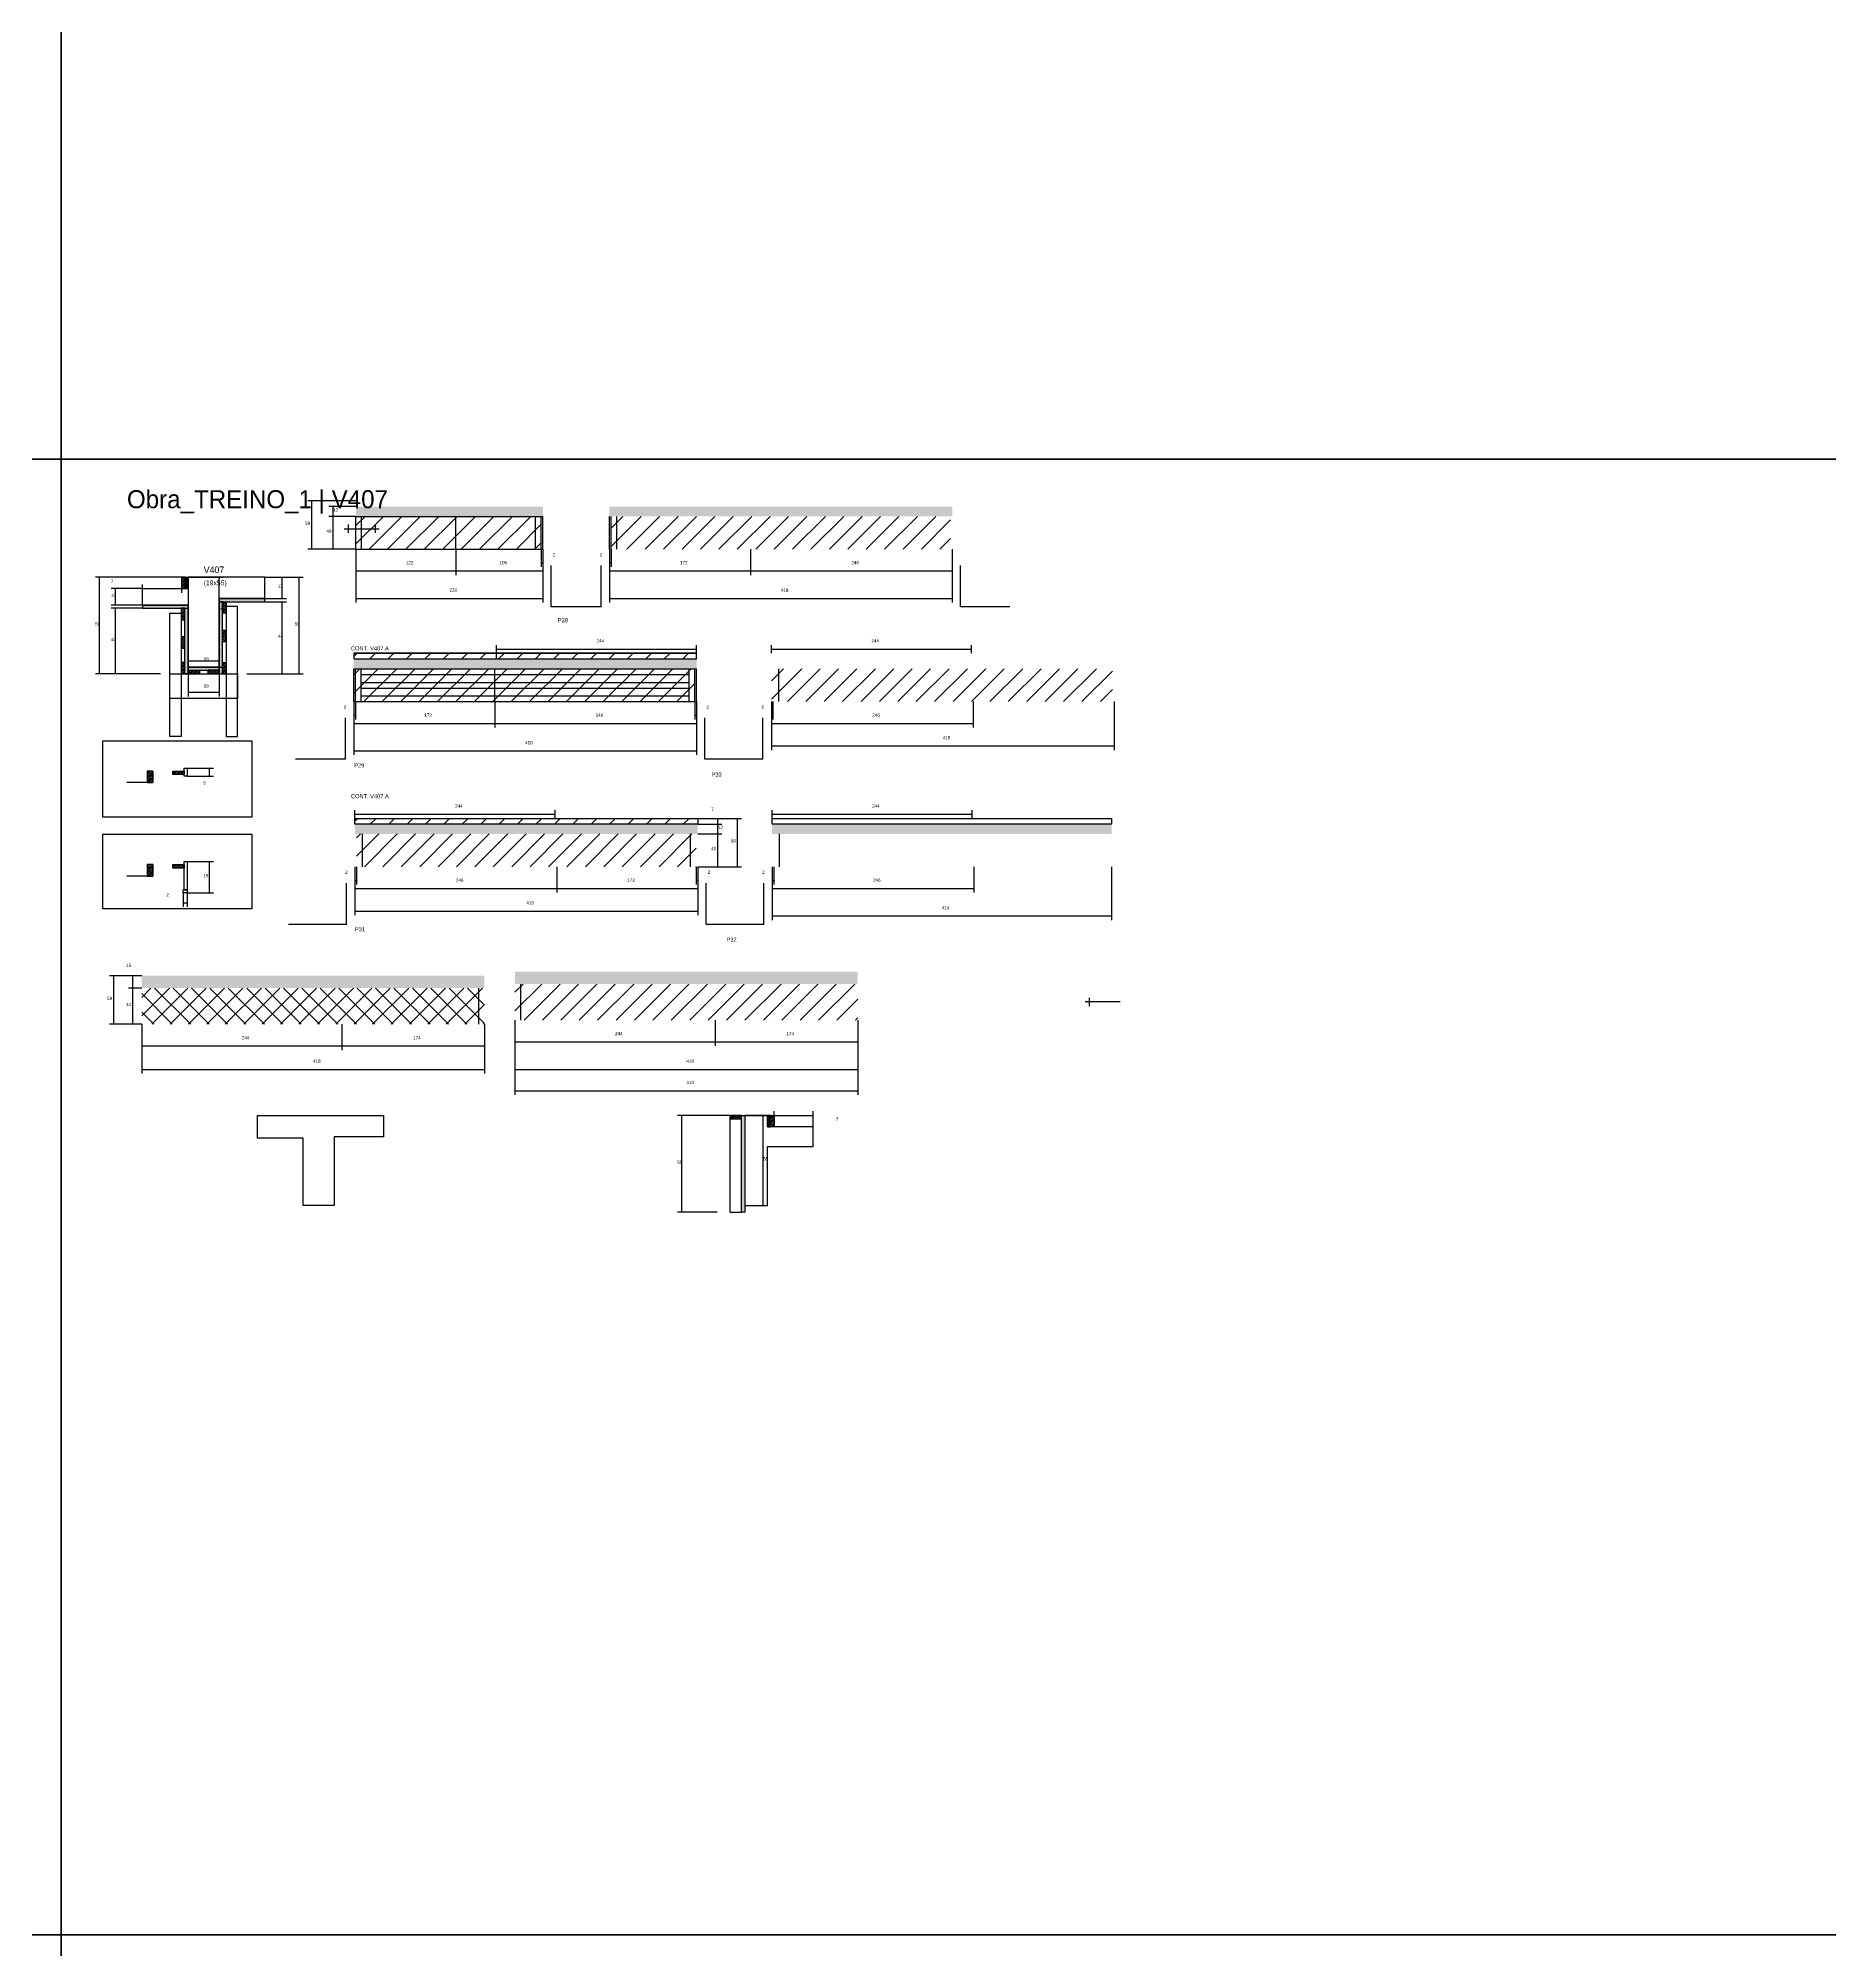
# Model space of a CAD drawing. Header units: metres. Extents: x -41 to 34840, y -36000 to 1848.
# Drawn here: x 17372 to 19556, y -5418 to -3087 of the extents above; entities that cross this region are included whole.
import ezdxf

# ---------------------------------------------------------------- set-up
doc = ezdxf.new("R2010")
doc.units = ezdxf.units.M
for name, color, linetype in [('CELL_BORDER', 8, 'Continuous'), ('CONCRETO', 251, 'Continuous'), ('COTA', 4, 'Continuous'), ('Cota Seção (2x)', 4, 'Continuous'), ('cotas', 4, 'Continuous'), ('Hachura', 253, 'Continuous'), ('LABEL_ID', 3, 'Continuous'), ('Madeira', 126, 'Continuous'), ('NOMENCLATURA', 7, 'Continuous'), ('Painéis', 200, 'Continuous'), ('REAPROVEITAMENTO', 251, 'Continuous'), ('SARR_2.2x7', 40, 'Continuous'), ('SARR_3.5x7', 81, 'Continuous'), ('Texto Seção', 7, 'Continuous')]:
    doc.layers.add(name, color=color, linetype=linetype)

msp = doc.modelspace()

# ---------------------------------------------------------------- hatches: boundary and pattern name
at = {"layer": 'COTA'}
h = msp.add_hatch(dxfattribs=at)
h.set_pattern_fill('AR-CONC', scale=0.03)
h.paths.add_polyline_path([(17987.2, -3658), (17759.2, -3658), (17759.2, -3658), (17759.2, -3670), (17759.2, -3670), (17987.2, -3670), (17987.2, -3670), (17987.2, -3658)])
h = msp.add_hatch(dxfattribs=at)
h.set_pattern_fill('AR-CONC', scale=0.03)
h.paths.add_polyline_path([(18068.4, -3658), (18486.4, -3658), (18486.4, -3658), (18486.4, -3670), (18486.4, -3670), (18068.4, -3670), (18068.4, -3670), (18068.4, -3658)])
h = msp.add_hatch(dxfattribs=at)
h.set_pattern_fill('AR-CONC', scale=0.03)
h.paths.add_polyline_path([(17756.6, -3843.9), (18174.6, -3843.9), (18174.6, -3843.9), (18174.6, -3855.9), (18174.6, -3855.9), (17756.6, -3855.9), (17756.6, -3855.9), (17756.6, -3843.9)])
h = msp.add_hatch(dxfattribs=at)
h.set_pattern_fill('AR-CONC', scale=0.03)
h.paths.add_polyline_path([(18176.1, -4045.3), (17758.1, -4045.3), (17758.1, -4045.3), (17758.1, -4057.3), (17758.1, -4057.3), (18176.1, -4057.3), (18176.1, -4057.3), (18176.1, -4045.3)])
h = msp.add_hatch(dxfattribs=at)
h.set_pattern_fill('AR-CONC', scale=0.03)
h.paths.add_polyline_path([(18680.7, -4045.3), (18266.7, -4045.3), (18266.7, -4045.3), (18266.7, -4057.3), (18266.7, -4057.3), (18680.7, -4057.3), (18680.7, -4057.3), (18680.7, -4045.3)])
h = msp.add_hatch(dxfattribs=at)
h.set_pattern_fill('AR-CONC', scale=0.03)
h.paths.add_polyline_path([(17916, -4230.4), (17498, -4230.4), (17498, -4230.4), (17498, -4245.4), (17498, -4245.4), (17916, -4245.4), (17916, -4245.4), (17916, -4230.4)])
h = msp.add_hatch(dxfattribs=at)
h.set_pattern_fill('AR-CONC', scale=0.03)
h.paths.add_polyline_path([(18371.2, -4225.4), (17953.2, -4225.4), (17953.2, -4225.4), (17953.2, -4240.4), (17953.2, -4240.4), (18371.2, -4240.4), (18371.2, -4240.4), (18371.2, -4225.4)])
at = {"layer": 'Hachura'}
h = msp.add_hatch(dxfattribs=at)
h.set_pattern_fill('ANSI31', scale=0.5)
h.paths.add_polyline_path([(17546.6, -3758.1), (17551, -3758.1), (17551, -3758.1), (17551, -3744.1), (17551, -3744.1), (17546.6, -3744.1), (17546.6, -3744.1), (17546.6, -3758.1)])
h = msp.add_hatch(color=8, dxfattribs=at)
h.dxf.hatch_style = 1
h.paths.add_polyline_path([(17551, -3744.1), (17554.6, -3744.1), (17554.6, -3744.1), (17554.6, -3758.1), (17554.6, -3758.1), (17551, -3758.1), (17551, -3758.1), (17551, -3744.1)])
h = msp.add_hatch(color=8, dxfattribs=at)
h.dxf.hatch_style = 1
h.paths.add_polyline_path([(17648.2, -3774.1), (17648.2, -3770.1), (17648.2, -3770.1), (17592.6, -3770.1), (17592.6, -3770.1), (17592.6, -3774.1), (17592.6, -3774.1), (17648.2, -3774.1)])
h = msp.add_hatch(color=8, dxfattribs=at)
h.dxf.hatch_style = 1
h.paths.add_polyline_path([(17596.6, -3774.1), (17592.6, -3774.1), (17592.6, -3774.1), (17592.6, -3862.1), (17592.6, -3862.1), (17596.6, -3862.1), (17596.6, -3862.1), (17596.6, -3774.1)])
h = msp.add_hatch(dxfattribs=at)
h.set_pattern_fill('ANSI31', scale=0.5)
h.paths.add_polyline_path([(17601, -3788.1), (17596.6, -3788.1), (17596.6, -3788.1), (17596.6, -3774.1), (17596.6, -3774.1), (17601, -3774.1), (17601, -3774.1), (17601, -3788.1)])
h = msp.add_hatch(color=8, dxfattribs=at)
h.dxf.hatch_style = 1
h.paths.add_polyline_path([(17554.6, -3782.1), (17554.6, -3778.1), (17554.6, -3778.1), (17499, -3778.1), (17499, -3778.1), (17499, -3782.1), (17499, -3782.1), (17554.6, -3782.1)])
h = msp.add_hatch(dxfattribs=at)
h.set_pattern_fill('ANSI31', scale=0.5)
h.paths.add_polyline_path([(17546.2, -3796.1), (17550.6, -3796.1), (17550.6, -3796.1), (17550.6, -3782.1), (17550.6, -3782.1), (17546.2, -3782.1), (17546.2, -3782.1), (17546.2, -3796.1)])
h = msp.add_hatch(color=8, dxfattribs=at)
h.dxf.hatch_style = 1
h.paths.add_polyline_path([(17554.6, -3782.1), (17550.6, -3782.1), (17550.6, -3782.1), (17550.6, -3862.1), (17550.6, -3862.1), (17554.6, -3862.1), (17554.6, -3862.1), (17554.6, -3782.1)])
h = msp.add_hatch(dxfattribs=at)
h.set_pattern_fill('ANSI31', scale=0.5)
h.paths.add_polyline_path([(17546.2, -3830.9), (17550.6, -3830.9), (17550.6, -3830.9), (17550.6, -3816.9), (17550.6, -3816.9), (17546.2, -3816.9), (17546.2, -3816.9), (17546.2, -3830.9)])
h = msp.add_hatch(dxfattribs=at)
h.set_pattern_fill('ANSI31', scale=0.5)
h.paths.add_polyline_path([(17601, -3822.9), (17596.6, -3822.9), (17596.6, -3822.9), (17596.6, -3808.9), (17596.6, -3808.9), (17601, -3808.9), (17601, -3808.9), (17601, -3822.9)])
h = msp.add_hatch(dxfattribs=at)
h.set_pattern_fill('ANSI31', scale=0.5)
h.paths.add_polyline_path([(17546.2, -3862.1), (17550.6, -3862.1), (17550.6, -3862.1), (17550.6, -3848.1), (17550.6, -3848.1), (17546.2, -3848.1), (17546.2, -3848.1), (17546.2, -3862.1)])
h = msp.add_hatch(color=8, dxfattribs=at)
h.dxf.hatch_style = 1
h.paths.add_polyline_path([(17592.6, -3857.7), (17592.6, -3854.1), (17592.6, -3854.1), (17554.6, -3854.1), (17554.6, -3854.1), (17554.6, -3857.7), (17554.6, -3857.7), (17592.6, -3857.7)])
h = msp.add_hatch(dxfattribs=at)
h.set_pattern_fill('ANSI31', scale=0.5)
h.paths.add_polyline_path([(17554.6, -3862.1), (17554.6, -3857.7), (17554.6, -3857.7), (17568.6, -3857.7), (17568.6, -3857.7), (17568.6, -3862.1), (17568.6, -3862.1), (17554.6, -3862.1)])
h = msp.add_hatch(dxfattribs=at)
h.set_pattern_fill('ANSI31', scale=0.5)
h.paths.add_polyline_path([(17592.6, -3862.1), (17592.6, -3857.7), (17592.6, -3857.7), (17578.6, -3857.7), (17578.6, -3857.7), (17578.6, -3862.1), (17578.6, -3862.1), (17592.6, -3862.1)])
h = msp.add_hatch(dxfattribs=at)
h.set_pattern_fill('ANSI31', scale=0.5)
h.paths.add_polyline_path([(17601, -3862.1), (17596.6, -3862.1), (17596.6, -3862.1), (17596.6, -3848.1), (17596.6, -3848.1), (17601, -3848.1), (17601, -3848.1), (17601, -3862.1)])
h = msp.add_hatch(dxfattribs=at)
h.set_pattern_fill('ANSI31', scale=0.5)
h.paths.add_polyline_path([(17511.5, -3980.6), (17504.5, -3980.6), (17504.5, -3994.6), (17511.5, -3994.6)])
h = msp.add_hatch(dxfattribs=at)
h.set_pattern_fill('ANSI31', scale=0.5)
h.paths.add_polyline_path([(17535.9, -3980.6), (17535.9, -3985), (17535.9, -3985), (17549.8, -3985), (17549.8, -3985), (17549.8, -3980.6), (17549.8, -3980.6), (17535.9, -3980.6)])
h = msp.add_hatch(dxfattribs=at)
h.set_pattern_fill('ANSI31', scale=0.5)
h.paths.add_polyline_path([(17511.5, -4094.7), (17504.5, -4094.7), (17504.5, -4108.7), (17511.5, -4108.7)])
h = msp.add_hatch(dxfattribs=at)
h.set_pattern_fill('ANSI31', scale=0.5)
h.paths.add_polyline_path([(17535.9, -4094.7), (17535.9, -4099.1), (17535.9, -4099.1), (17549.8, -4099.1), (17549.8, -4099.1), (17549.8, -4094.7), (17549.8, -4094.7), (17535.9, -4094.7)])
h = msp.add_hatch(dxfattribs=at)
h.set_pattern_fill('ANSI31', scale=0.5)
h.paths.add_polyline_path([(18229.3, -4405), (18229.3, -4400.6), (18229.3, -4400.6), (18215.3, -4400.6), (18215.3, -4400.6), (18215.3, -4405), (18215.3, -4405), (18229.3, -4405)])
h = msp.add_hatch(color=8, dxfattribs=at)
h.dxf.hatch_style = 1
h.paths.add_polyline_path([(18229.3, -4400.6), (18233.3, -4400.6), (18233.3, -4400.6), (18233.3, -4518.6), (18233.3, -4518.6), (18229.3, -4518.6), (18229.3, -4518.6), (18229.3, -4400.6)])
h = msp.add_hatch(color=8, dxfattribs=at)
h.dxf.hatch_style = 1
h.paths.add_polyline_path([(18264.9, -4400.6), (18261.3, -4400.6), (18261.3, -4400.6), (18261.3, -4414.6), (18261.3, -4414.6), (18264.9, -4414.6), (18264.9, -4414.6), (18264.9, -4400.6)])
h = msp.add_hatch(dxfattribs=at)
h.set_pattern_fill('ANSI31', scale=0.5)
h.paths.add_polyline_path([(18269.3, -4414.6), (18264.9, -4414.6), (18264.9, -4414.6), (18264.9, -4400.6), (18264.9, -4400.6), (18269.3, -4400.6), (18269.3, -4400.6), (18269.3, -4414.6)])
at = {"layer": 'REAPROVEITAMENTO'}
h = msp.add_hatch(dxfattribs=at)
h.set_pattern_fill('ANSI31', scale=5)
h.paths.add_polyline_path([(17985.2, -3710), (17985.2, -3670), (17985.2, -3670), (17759.2, -3670), (17759.2, -3670), (17759.2, -3710), (17759.2, -3710), (17985.2, -3710)])
h = msp.add_hatch(dxfattribs=at)
h.set_pattern_fill('ANSI31', scale=5)
h.paths.add_polyline_path([(18484.4, -3710), (18484.4, -3670), (18484.4, -3670), (18070.4, -3670), (18070.4, -3670), (18070.4, -3710), (18070.4, -3710), (18484.4, -3710)])
h = msp.add_hatch(dxfattribs=at)
h.set_pattern_fill('ANSI31', scale=5)
h.paths.add_polyline_path([(18174.6, -3836.9), (17756.6, -3836.9), (17756.6, -3836.9), (17756.6, -3843.9), (17756.6, -3843.9), (18174.6, -3843.9), (18174.6, -3843.9), (18174.6, -3836.9)])
h = msp.add_hatch(dxfattribs=at)
h.set_pattern_fill('ANSI31', scale=5)
h.paths.add_polyline_path([(18172.6, -3895.9), (18172.6, -3855.9), (18172.6, -3855.9), (17756.6, -3855.9), (17756.6, -3855.9), (17756.6, -3895.9), (17756.6, -3895.9), (18172.6, -3895.9)])
h = msp.add_hatch(dxfattribs=at)
h.set_pattern_fill('ANSI31', scale=5)
h.paths.add_polyline_path([(18681.8, -3895.9), (18681.8, -3855.9), (18681.8, -3855.9), (18265.8, -3855.9), (18265.8, -3855.9), (18265.8, -3895.9), (18265.8, -3895.9), (18681.8, -3895.9)])
h = msp.add_hatch(dxfattribs=at)
h.set_pattern_fill('ANSI31', scale=5)
h.paths.add_polyline_path([(18176.1, -4038.3), (17758.1, -4038.3), (17758.1, -4038.3), (17758.1, -4045.3), (17758.1, -4045.3), (18176.1, -4045.3), (18176.1, -4045.3), (18176.1, -4038.3)])
h = msp.add_hatch(dxfattribs=at)
h.set_pattern_fill('ANSI31', scale=5)
h.paths.add_polyline_path([(18174.1, -4097.3), (18174.1, -4057.3), (18174.1, -4057.3), (17760.1, -4057.3), (17760.1, -4057.3), (17760.1, -4097.3), (17760.1, -4097.3), (18174.1, -4097.3)])
h = msp.add_hatch(dxfattribs=at)
h.set_pattern_fill('ANSI31', scale=5)
h.paths.add_polyline_path([(18371.2, -4284.4), (18371.2, -4240.4), (18371.2, -4240.4), (17953.2, -4240.4), (17953.2, -4240.4), (17953.2, -4284.4), (17953.2, -4284.4), (18371.2, -4284.4)])
h = msp.add_hatch(dxfattribs=at)
h.set_pattern_fill('ANSI37', scale=5)
h.paths.add_polyline_path([(17916, -4289.4), (17916, -4245.4), (17916, -4245.4), (17498, -4245.4), (17498, -4245.4), (17498, -4289.4), (17498, -4289.4), (17916, -4289.4)])

# ---------------------------------------------------------------- linework, layer by layer
at = {"layer": 'CELL_BORDER'}
for points in [[(14500, -3600), (17400, -3600), (17400, -1800), (14500, -1800)], [(17400, -3600), (20300, -3600), (20300, -1800), (17400, -1800)], [(14500, -5400), (17400, -5400), (17400, -3600), (14500, -3600)], [(17400, -5400), (20300, -5400), (20300, -3600), (17400, -3600)], [(14500, -7200), (17400, -7200), (17400, -5400), (14500, -5400)], [(17400, -7200), (20300, -7200), (20300, -5400), (17400, -5400)]]:
    msp.add_lwpolyline(points, close=True, dxfattribs=at)
at = {"layer": 'CONCRETO'}
msp.add_lwpolyline([(17592.6, -3774.1), (17592.6, -3854.1), (17554.6, -3854.1), (17554.6, -3778.1), (17499, -3778.1), (17499, -3758.1), (17554.6, -3758.1), (17554.6, -3744.1), (17592.6, -3744.1)], dxfattribs=at)
for points in [[(17648.2, -3770.1), (17648.2, -3744.1), (17592.6, -3744.1), (17592.6, -3744.1), (17554.6, -3744.1), (17554.6, -3854.1), (17592.6, -3854.1), (17592.6, -3770.1)], [(17639.2, -4428.6), (17639.2, -4400.6), (17792.8, -4400.6), (17792.8, -4426.6), (17732.8, -4426.6), (17732.8, -4510.6), (17694.8, -4510.6), (17694.8, -4428.6)], [(18316.9, -4438.6), (18316.9, -4414.6), (18261.3, -4414.6), (18261.3, -4400.6), (18233.3, -4400.6), (18233.3, -4510.6), (18261.3, -4510.6), (18261.3, -4438.6)]]:
    msp.add_lwpolyline(points, close=True, dxfattribs=at)
at = {"layer": 'COTA'}
for p, q in [((17759.2, -3651), (17700.4, -3651)), ((17705.4, -3710), (17705.4, -3651)), ((17759.2, -3658), (17726.3, -3658)), ((17731.3, -3670), (17731.3, -3658)), ((17759.2, -3670), (17726.3, -3670)), ((17759.2, -3670), (17726.3, -3670)), ((17731.3, -3710), (17731.3, -3670)), ((17759.2, -3710), (17700.4, -3710)), ((17759.2, -3710), (17726.3, -3710)), ((17759.2, -3710), (17759.2, -3741.5)), ((17759.2, -3710), (17759.2, -3775)), ((17881.2, -3710), (17881.2, -3741.5)), ((17881.2, -3710), (17881.2, -3741.5)), ((17985.2, -3710), (17985.2, -3731.6)), ((17985.2, -3726.6), (17987.2, -3726.6)), ((17987.2, -3710), (17987.2, -3741.5)), ((17987.2, -3710), (17987.2, -3775)), ((17987.2, -3710), (17987.2, -3731.6)), ((18068.4, -3710), (18068.4, -3741.5)), ((18068.4, -3710), (18068.4, -3775)), ((18068.4, -3710), (18068.4, -3731.6)), ((18068.4, -3726.6), (18070.4, -3726.6)), ((18070.4, -3710), (18070.4, -3731.6)), ((18240.4, -3710), (18240.4, -3741.5)), ((18240.4, -3710), (18240.4, -3741.5)), ((18486.4, -3710), (18486.4, -3741.5)), ((18486.4, -3710), (18486.4, -3775)), ((17546.6, -3744.1), (17441.6, -3744.1)), ((17446.6, -3862.1), (17446.6, -3744.1)), ((17499, -3758.1), (17499, -3753.1)), ((17546.6, -3744.1), (17546.6, -3763.1)), ((17648.2, -3744.1), (17674.4, -3744.1)), ((17648.2, -3744.1), (17694.9, -3744.1)), ((17669.4, -3770.1), (17669.4, -3744.1)), ((17689.9, -3862.1), (17689.9, -3744.1)), ((17759.2, -3736.5), (17881.2, -3736.5)), ((17881.2, -3736.5), (17987.2, -3736.5)), ((18068.4, -3736.5), (18240.4, -3736.5)), ((18240.4, -3736.5), (18486.4, -3736.5)), ((17499, -3758.1), (17460.9, -3758.1)), ((17465.9, -3778.1), (17465.9, -3758.1)), ((17499, -3758.1), (17546.6, -3758.1)), ((17648.2, -3770.1), (17674.4, -3770.1)), ((17648.2, -3774.1), (17674.4, -3774.1)), ((17669.4, -3862.1), (17669.4, -3774.1)), ((17759.2, -3770), (17987.2, -3770)), ((18068.4, -3770), (18486.4, -3770)), ((17499, -3778.1), (17460.9, -3778.1)), ((17499, -3782.1), (17460.9, -3782.1)), ((17465.9, -3862.1), (17465.9, -3782.1)), ((17930.6, -3836.9), (17930.6, -3826.9)), ((17930.6, -3831.9), (18174.6, -3831.9)), ((18174.6, -3836.9), (18174.6, -3826.9)), ((18265.8, -3836.9), (18265.8, -3826.9)), ((18265.8, -3831.9), (18509.9, -3831.9)), ((18509.9, -3836.9), (18509.9, -3826.9)), ((17521, -3862.1), (17441.6, -3862.1)), ((17521, -3862.1), (17460.9, -3862.1)), ((17554.6, -3862.1), (17554.6, -3889.5)), ((17592.6, -3862.1), (17592.6, -3889.5)), ((17626.2, -3862.1), (17674.4, -3862.1)), ((17650.8, -3862.1), (17694.9, -3862.1)), ((17554.6, -3884.5), (17592.6, -3884.5)), ((17756.6, -3895.9), (17756.6, -3927.5)), ((17756.6, -3895.9), (17756.6, -3961)), ((17756.6, -3895.9), (17756.6, -3917.6)), ((17756.6, -3912.6), (17758.6, -3912.6)), ((17758.6, -3895.9), (17758.6, -3917.6)), ((17928.6, -3895.9), (17928.6, -3927.5)), ((17928.6, -3895.9), (17928.6, -3927.5)), ((18172.6, -3895.9), (18172.6, -3917.6)), ((18172.6, -3912.6), (18174.6, -3912.6)), ((18174.6, -3895.9), (18174.6, -3927.5)), ((18174.6, -3895.9), (18174.6, -3961)), ((18174.6, -3895.9), (18174.6, -3917.6)), ((18265.8, -3895.9), (18265.8, -3927.5)), ((18265.8, -3895.9), (18265.8, -3955)), ((18265.8, -3895.9), (18265.8, -3917.6)), ((18265.8, -3912.6), (18267.8, -3912.6)), ((18267.8, -3895.9), (18267.8, -3917.6)), ((18511.8, -3895.9), (18511.8, -3927.5)), ((18683.8, -3895.9), (18683.8, -3955)), ((17756.6, -3922.5), (17928.6, -3922.5)), ((17928.6, -3922.5), (18174.6, -3922.5)), ((18265.8, -3922.5), (18511.8, -3922.5)), ((17756.6, -3956), (18174.6, -3956)), ((18265.8, -3950), (18683.8, -3950)), ((17553.4, -3977), (17585.7, -3977)), ((17553.4, -3987), (17585.7, -3987)), ((17580.7, -3987), (17580.7, -3977)), ((17758.1, -4038.3), (17758.1, -4028.3)), ((17758.1, -4033.3), (18002.1, -4033.3)), ((18002.1, -4038.3), (18002.1, -4028.3)), ((18266.7, -4038.3), (18266.7, -4028.3)), ((18266.7, -4033.3), (18510.7, -4033.3)), ((18510.7, -4038.3), (18510.7, -4028.3)), ((18176.1, -4038.3), (18205.5, -4038.3)), ((18176.1, -4038.3), (18229.6, -4038.3)), ((18176.1, -4045.3), (18205.5, -4045.3)), ((18176.1, -4045.3), (18205.5, -4045.3)), ((18200.5, -4045.3), (18200.5, -4038.3)), ((18200.5, -4057.3), (18200.5, -4045.3)), ((18224.6, -4097.3), (18224.6, -4038.3)), ((18176.1, -4057.3), (18205.5, -4057.3)), ((18176.1, -4057.3), (18205.5, -4057.3)), ((18200.5, -4097.3), (18200.5, -4057.3)), ((17553.4, -4091.1), (17585.7, -4091.1)), ((17580.7, -4129.1), (17580.7, -4091.1)), ((17758.1, -4097.3), (17758.1, -4128.8)), ((17758.1, -4097.3), (17758.1, -4156.4)), ((17758.1, -4097.3), (17758.1, -4119)), ((17760.1, -4097.3), (17760.1, -4119)), ((18004.1, -4097.3), (18004.1, -4128.8)), ((18004.1, -4097.3), (18004.1, -4128.8)), ((18174.1, -4097.3), (18174.1, -4119)), ((18176.1, -4097.3), (18176.1, -4128.8)), ((18176.1, -4097.3), (18176.1, -4156.4)), ((18176.1, -4097.3), (18176.1, -4119)), ((18176.1, -4097.3), (18205.5, -4097.3)), ((18176.1, -4097.3), (18229.6, -4097.3)), ((18266.7, -4097.3), (18266.7, -4128.8)), ((18266.7, -4097.3), (18266.7, -4162.4)), ((18266.7, -4097.3), (18266.7, -4119)), ((18268.7, -4097.3), (18268.7, -4119)), ((18512.7, -4097.3), (18512.7, -4128.8)), ((18680.7, -4097.3), (18680.7, -4162.4)), ((17758.1, -4114), (17760.1, -4114)), ((17758.1, -4123.8), (18004.1, -4123.8)), ((18004.1, -4123.8), (18176.1, -4123.8)), ((18174.1, -4114), (18176.1, -4114)), ((18266.7, -4114), (18268.7, -4114)), ((18266.7, -4123.8), (18512.7, -4123.8)), ((17548.4, -4129.1), (17548.4, -4146.3)), ((17548.4, -4141.3), (17553.4, -4141.3)), ((17553.4, -4129.1), (17585.7, -4129.1)), ((17553.4, -4129.1), (17553.4, -4146.3)), ((17758.1, -4151.4), (18176.1, -4151.4)), ((18266.7, -4157.4), (18680.7, -4157.4)), ((17498, -4230.4), (17458.9, -4230.4)), ((17463.9, -4289.4), (17463.9, -4230.4)), ((17498, -4230.4), (17482.1, -4230.4)), ((17487.1, -4245.4), (17487.1, -4230.4)), ((17498, -4245.4), (17482.1, -4245.4)), ((17498, -4245.4), (17482.1, -4245.4)), ((17487.1, -4289.4), (17487.1, -4245.4)), ((17498, -4289.4), (17458.9, -4289.4)), ((17498, -4289.4), (17482.1, -4289.4)), ((17498, -4289.4), (17498, -4320.9)), ((17498, -4289.4), (17498, -4349.5)), ((17742, -4289.4), (17742, -4320.9)), ((17742, -4289.4), (17742, -4320.9)), ((17916, -4289.4), (17916, -4320.9)), ((17916, -4289.4), (17916, -4349.5)), ((17953.2, -4284.4), (17953.2, -4315.9)), ((17953.2, -4284.4), (17953.2, -4349.5)), ((17953.2, -4284.4), (17953.2, -4375.6)), ((18197.2, -4284.4), (18197.2, -4315.9)), ((18197.2, -4284.4), (18197.2, -4315.9)), ((18371.2, -4284.4), (18371.2, -4315.9)), ((18371.2, -4284.4), (18371.2, -4349.5)), ((18371.2, -4284.4), (18371.2, -4375.6)), ((17953.2, -4310.9), (18197.2, -4310.9)), ((18197.2, -4310.9), (18371.2, -4310.9)), ((17498, -4315.9), (17742, -4315.9)), ((17742, -4315.9), (17916, -4315.9)), ((17498, -4344.5), (17916, -4344.5)), ((17953.2, -4344.5), (18371.2, -4344.5)), ((17953.2, -4370.6), (18371.2, -4370.6)), ((18215.3, -4400.6), (18151.5, -4400.6)), ((18156.5, -4518.6), (18156.5, -4400.6)), ((18269.3, -4400.6), (18269.3, -4395.6)), ((18269.3, -4400.6), (18316.9, -4400.6)), ((18316.9, -4414.6), (18316.9, -4395.6)), ((18199.7, -4518.6), (18151.5, -4518.6))]:
    msp.add_line(p, q, dxfattribs=at)
at = {"layer": 'Cota Seção (2x)'}
for p, q in [((17565.6, -3744.1), (17597.6, -3744.1)), ((17592.6, -3854.1), (17592.6, -3744.1)), ((17554.6, -3862.1), (17554.6, -3841.1)), ((17554.6, -3846.1), (17592.6, -3846.1)), ((17592.6, -3862.1), (17592.6, -3841.1)), ((17565.6, -3854.1), (17597.6, -3854.1)), ((18233.3, -4400.6), (18260.9, -4400.6)), ((18255.9, -4510.6), (18255.9, -4400.6)), ((18233.3, -4510.6), (18260.9, -4510.6))]:
    msp.add_line(p, q, dxfattribs=at)
at = {"layer": 'Cotas'}
for points in [[(17450.5, -3943.6), (17632.5, -3943.6), (17632.5, -4036.8), (17450.5, -4036.8)], [(17450.5, -4057.7), (17632.5, -4057.7), (17632.5, -4148.7), (17450.5, -4148.7)]]:
    msp.add_lwpolyline(points, close=True, dxfattribs=at)
at = {"layer": 'Madeira'}
for points in [[(17546.6, -3758.1), (17551, -3758.1), (17551, -3744.1), (17546.6, -3744.1)], [(17601, -3788.1), (17596.6, -3788.1), (17596.6, -3774.1), (17601, -3774.1)], [(17546.2, -3796.1), (17550.6, -3796.1), (17550.6, -3782.1), (17546.2, -3782.1)], [(17546.2, -3830.9), (17550.6, -3830.9), (17550.6, -3816.9), (17546.2, -3816.9)], [(17601, -3822.9), (17596.6, -3822.9), (17596.6, -3808.9), (17601, -3808.9)], [(17546.2, -3862.1), (17550.6, -3862.1), (17550.6, -3848.1), (17546.2, -3848.1)], [(17554.6, -3862.1), (17554.6, -3857.7), (17568.6, -3857.7), (17568.6, -3862.1)], [(17592.6, -3862.1), (17592.6, -3857.7), (17578.6, -3857.7), (17578.6, -3862.1)], [(17601, -3862.1), (17596.6, -3862.1), (17596.6, -3848.1), (17601, -3848.1)], [(17511.5, -3994.6), (17511.5, -3980.6), (17504.5, -3980.6), (17504.5, -3994.6)], [(17535.9, -3980.6), (17549.8, -3980.6), (17549.8, -3985), (17535.9, -3985)], [(17511.5, -4108.7), (17511.5, -4094.7), (17504.5, -4094.7), (17504.5, -4108.7)], [(17535.9, -4094.7), (17549.8, -4094.7), (17549.8, -4099.1), (17535.9, -4099.1)], [(18229.3, -4405), (18229.3, -4400.6), (18215.3, -4400.6), (18215.3, -4405)], [(18229.3, -4400.6), (18215.3, -4400.6), (18215.3, -4518.6), (18229.3, -4518.6)], [(18269.3, -4414.6), (18264.9, -4414.6), (18264.9, -4400.6), (18269.3, -4400.6)]]:
    msp.add_lwpolyline(points, close=True, dxfattribs=at)
for points in [[(17511.5, -3980.6), (17511.5, -3994.6), (17480, -3994.6)], [(17511.5, -4094.7), (17511.5, -4108.7), (17480, -4108.7)]]:
    msp.add_lwpolyline(points, dxfattribs=at)
at = {"layer": 'NOMENCLATURA'}
for p, q in [((17749.9, -3680), (17749.9, -3690)), ((17782.6, -3680), (17782.6, -3690)), ((17744.9, -3685), (17787.6, -3685)), ((17997.4, -3780.3), (17997.4, -3729.9)), ((18058.2, -3780.3), (18058.2, -3729.9)), ((18496.6, -3780.3), (18496.6, -3729.9)), ((18058.2, -3780.3), (17997.4, -3780.3)), ((18556.5, -3780.3), (18496.6, -3780.3)), ((17746.4, -3966.3), (17746.4, -3915.9)), ((18184.8, -3966.3), (18184.8, -3915.9)), ((18255.6, -3966.3), (18255.6, -3915.9)), ((17746.4, -3966.3), (17685.5, -3966.3)), ((18255.6, -3966.3), (18184.8, -3966.3)), ((17747.9, -4167.6), (17747.9, -4117.2)), ((18186.3, -4167.6), (18186.3, -4117.2)), ((18256.5, -4167.6), (18256.5, -4117.2)), ((17747.9, -4167.6), (17677, -4167.6)), ((18256.5, -4167.6), (18186.3, -4167.6)), ((18691.3, -4262.3), (18648.5, -4262.3)), ((18653.5, -4257.3), (18653.5, -4267.3))]:
    msp.add_line(p, q, dxfattribs=at)
at = {"layer": 'Painéis'}
for p, q in [((17759.2, -3670), (17987.2, -3670)), ((17759.2, -3710), (17759.2, -3670)), ((17881.2, -3710), (17881.2, -3670)), ((17985.2, -3710), (17985.2, -3670)), ((17987.2, -3710), (17987.2, -3670)), ((18068.4, -3710), (18068.4, -3670)), ((18070.4, -3710), (18070.4, -3670)), ((17759.2, -3710), (17987.2, -3710)), ((17592.6, -3770.1), (17648.2, -3770.1)), ((17499, -3778.1), (17554.6, -3778.1)), ((17756.6, -3836.9), (18174.6, -3836.9)), ((17756.6, -3843.9), (18174.6, -3843.9)), ((17930.6, -3843.9), (17930.6, -3836.9)), ((18174.6, -3843.9), (18174.6, -3836.9)), ((17554.6, -3854.1), (17592.6, -3854.1)), ((17756.6, -3855.9), (18174.6, -3855.9)), ((17756.6, -3895.9), (17756.6, -3855.9)), ((17758.6, -3895.9), (17758.6, -3855.9)), ((17928.6, -3895.9), (17928.6, -3855.9)), ((18172.6, -3895.9), (18172.6, -3855.9)), ((18174.6, -3895.9), (18174.6, -3855.9)), ((17756.6, -3895.9), (18174.6, -3895.9))]:
    msp.add_line(p, q, dxfattribs=at)
for points in [[(17551, -3744.1), (17554.6, -3744.1), (17554.6, -3758.1), (17551, -3758.1)], [(17648.2, -3774.1), (17648.2, -3770.1), (17592.6, -3770.1), (17592.6, -3774.1)], [(17596.6, -3774.1), (17592.6, -3774.1), (17592.6, -3862.1), (17596.6, -3862.1)], [(17554.6, -3782.1), (17554.6, -3778.1), (17499, -3778.1), (17499, -3782.1)], [(17550.6, -3782.1), (17554.6, -3782.1), (17554.6, -3862.1), (17550.6, -3862.1)], [(17756.6, -3843.9), (18174.6, -3843.9), (18174.6, -3836.9), (17756.6, -3836.9)], [(17592.6, -3857.7), (17592.6, -3854.1), (17554.6, -3854.1), (17554.6, -3857.7)], [(17549.8, -3977), (17553.4, -3977), (17553.4, -3987), (17549.8, -3987)], [(18176.1, -4045.3), (17758.1, -4045.3), (17758.1, -4038.3), (18176.1, -4038.3)], [(18680.7, -4045.3), (18266.7, -4045.3), (18266.7, -4038.3), (18680.7, -4038.3)], [(17549.8, -4091.1), (17553.4, -4091.1), (17553.4, -4125.5), (17549.8, -4125.5)], [(17553.4, -4125.5), (17553.4, -4129.1), (17548.4, -4129.1), (17548.4, -4125.5)], [(18229.3, -4400.6), (18233.3, -4400.6), (18233.3, -4518.6), (18229.3, -4518.6)], [(18264.9, -4400.6), (18261.3, -4400.6), (18261.3, -4414.6), (18264.9, -4414.6)]]:
    msp.add_lwpolyline(points, close=True, dxfattribs=at)
at = {"layer": 'SARR_2.2x7'}
for p, q in [((17766.2, -3710), (17766.2, -3670)), ((17978.2, -3710), (17978.2, -3670)), ((18077.4, -3710), (18077.4, -3670)), ((17765.6, -3895.9), (17765.6, -3855.9)), ((17765.6, -3862.9), (17928.6, -3862.9)), ((17928.6, -3862.9), (18165.6, -3862.9)), ((18165.6, -3895.9), (18165.6, -3855.9)), ((18274.8, -3895.9), (18274.8, -3855.9)), ((17765.6, -3872.4), (17928.6, -3872.4)), ((17765.6, -3879.4), (17928.6, -3879.4)), ((17765.6, -3888.9), (17928.6, -3888.9)), ((17928.6, -3872.4), (18165.6, -3872.4)), ((17928.6, -3879.4), (18165.6, -3879.4)), ((17928.6, -3888.9), (18165.6, -3888.9)), ((17767.1, -4097.3), (17767.1, -4057.3)), ((18167.1, -4097.3), (18167.1, -4057.3)), ((18275.7, -4097.3), (18275.7, -4057.3)), ((17960.2, -4284.4), (17960.2, -4240.4)), ((17909.1, -4289.4), (17909.1, -4245.4))]:
    msp.add_line(p, q, dxfattribs=at)
at = {"layer": 'SARR_3.5x7'}
for points in [[(17532.2, -3788.1), (17546.2, -3788.1), (17546.2, -3938.5), (17532.2, -3938.5)], [(17615, -3780.1), (17601, -3780.1), (17601, -3938.5), (17615, -3938.5)], [(17532.2, -3862.1), (17615, -3862.1), (17615, -3892.1), (17532.2, -3892.1)]]:
    msp.add_lwpolyline(points, close=True, dxfattribs=at)

# ---------------------------------------------------------------- texts
at = {"layer": 'COTA'}
for s, p in [('12', (17731.3, -3664)), ('59', (17697.2, -3680.5)), ('40', (17723.2, -3690)), ('122', (17820.2, -3728.4)), ('106', (17934.2, -3728.4)), ('2', (17999.3, -3718.6)), ('2', (18056.4, -3718.6)), ('172', (18154.4, -3728.4)), ('246', (18363.4, -3728.4)), ('7', (17460.4, -3751.1)), ('13', (17663.9, -3757.1)), ('10', (17460.4, -3768.1)), ('228', (17873.2, -3761.9)), ('418', (18277.4, -3761.9)), ('59', (17441.1, -3803.1)), ('59', (17684.4, -3803.1)), ('40', (17460.4, -3822.1)), ('44', (17663.9, -3818.1)), ('244', (18052.6, -3823.8)), ('244', (18387.8, -3823.8)), ('19', (17573.6, -3879)), ('2', (17744.5, -3904.6)), ('172', (17842.6, -3914.4)), ('246', (18051.6, -3914.4)), ('2', (18186.6, -3904.6)), ('2', (18253.8, -3904.6)), ('246', (18388.8, -3914.4)), ('418', (18474.8, -3941.9)), ('418', (17965.6, -3947.9)), ('5', (17573.2, -3997)), ('244', (17880.1, -4025.2)), ('7', (18192.5, -4029.4)), ('244', (18388.7, -4025.2)), ('12', (18200.5, -4051.3)), ('40', (18192.4, -4077.3)), ('59', (18216.5, -4067.8)), ('2', (17746, -4106)), ('2', (18188.1, -4106)), ('2', (18254.6, -4106)), ('19', (17573.2, -4110.1)), ('246', (17881.1, -4115.7)), ('172', (18090.1, -4115.8)), ('246', (18389.7, -4115.7)), ('2', (17528, -4133.8)), ('418', (17967.1, -4143.3)), ('414', (18473.7, -4149.3)), ('15', (17479, -4219.7)), ('59', (17455.8, -4259.9)), ('44', (17479, -4267.4)), ('244', (17620, -4307.8)), ('174', (17829, -4307.8)), ('244', (18075.2, -4302.8)), ('174', (18284.2, -4302.8)), ('418', (17707, -4336.4)), ('418', (18162.2, -4336.4)), ('418', (18162.2, -4362.5)), ('7', (18344.5, -4407.6)), ('59', (18151, -4459.6))]:
    msp.add_text(s, height=4, dxfattribs=at).set_placement(p)
at = {"layer": 'Cota Seção (2x)'}
for s, p in [('55', (17592.6, -3784.1)), ('19', (17573.6, -3846.1)), ('55', (18255.9, -4455.6))]:
    msp.add_text(s, height=4, dxfattribs=at).set_placement(p)
at = {"layer": 'LABEL_ID'}
msp.add_text('Obra_TREINO_1 | V407', height=22, dxfattribs=at).set_placement((17480, -3660))
at = {"layer": 'NOMENCLATURA'}
for s, p in [('P28', (18005.5, -3799.1)), ('P29', (17757.1, -3976.2)), ('P30', (18192.8, -3987.4)), ('P31', (17758.1, -4176.1)), ('P32', (18211.1, -4188.7))]:
    msp.add_text(s, height=5, dxfattribs=at).set_placement(p)
at = {"layer": 'Texto Seção'}
for s, height, p in [('V407', 8, (17573.6, -3739.1)), ('(19x55)', 6, (17573.6, -3754.1)), ('CONT. V407.A', 5, (17753.2, -3833.5)), ('CONT. V407.A', 5, (17753.2, -4013.8))]:
    msp.add_text(s, height=height, dxfattribs=at).set_placement(p)

doc.saveas('drawing.dxf')
